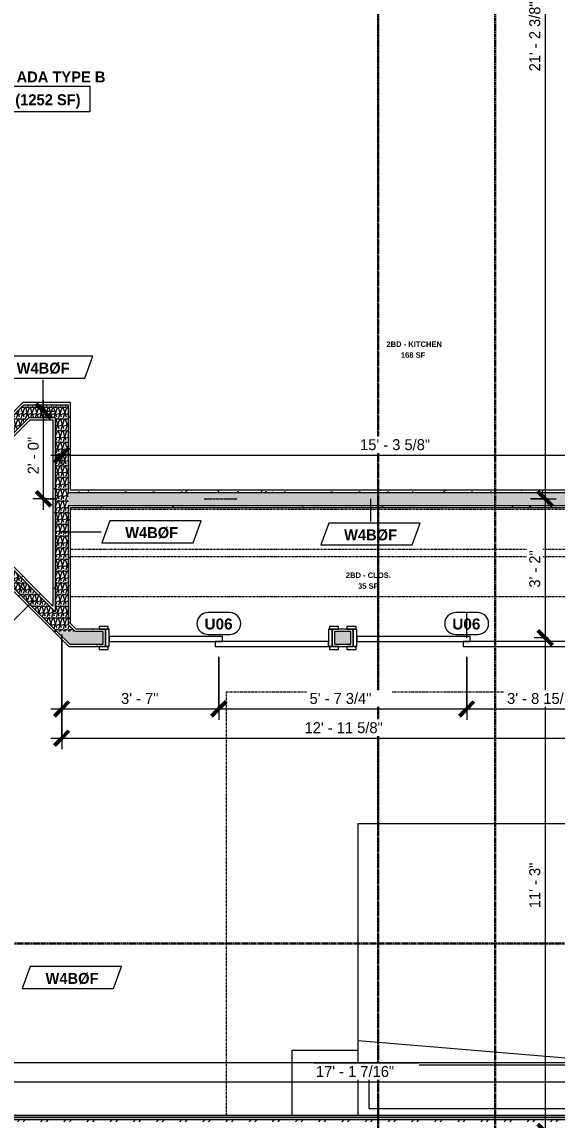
# Model space of a CAD drawing. Header units: inches. Extents: x -4058 to -1781, y 9814 to 12289.
# Drawn here: x -2270.7 to -2124.4, y 10418.9 to 10719.2 of the extents above; entities that cross this region are included whole.
import ezdxf

# ---------------------------------------------------------------- set-up
doc = ezdxf.new("R2010")
doc.units = ezdxf.units.IN
doc.header["$MEASUREMENT"] = 0
for name, pattern in [('Dash', [0.25, 0.125, -0.125]), ('Dash 3_32_', [0.1875, 0.09375, -0.09375]), ('Grid Line 1_2_', [0.875, 0.5, -0.125, 0.125, -0.125]), ('Grid Line 1_2__2_', [0.875, 0.5, -0.125, 0.125, -0.125])]:
    doc.linetypes.add(name, pattern=pattern)
for name, color, linetype, lineweight in [('0-1', 7, 'Continuous', 5), ('A-ANNO-DIMS', 211, 'Continuous', 9), ('A-ANNO-DIMS-32', 211, 'Continuous', 9), ('A-AREA-IDEN', 2, 'Continuous', 9), ('A-DETL-1', 90, 'Dash 3_32_', 9), ('A-DOOR-2', 31, 'Continuous', 9), ('A-DOOR-FRAM', 31, 'Continuous', 9), ('A-DOOR-IDEN', 31, 'Continuous', 9), ('A-WALL-1', 7, 'Continuous', 9), ('A-WALL-2', 113, 'Continuous', 9), ('A-WALL-IDEN', 211, 'Continuous', 9), ('A-WALL-PATT-1', 9, 'Continuous', 9), ('I-FURN', 30, 'Continuous', 9), ('I-FURN-HDLN', 30, 'Dash', 9), ('I-WALL-2', 7, 'Continuous', 9), ('Q-CASE', 31, 'Continuous', 9), ('Q-CASE-HDLN', 31, 'Dash', 9), ('S-GRID-1', 1, 'Grid Line 1_2_', 9), ('S-GRID-2', 1, 'Grid Line 1_2__2_', 30)]:
    doc.layers.add(name, color=color, linetype=linetype, lineweight=lineweight)
doc.styles.add('Arial_B', font='arialbd.ttf', dxfattribs={"height": 3})
doc.styles.add('Century Gothic', font='ufonts.com_century-gothic.ttf', dxfattribs={"height": 3})
doc.styles.add('Century Gothic_B', font='GOTHICB.TTF', dxfattribs={"height": 3})
doc.styles.add('Century Gothic_B_1', font='GOTHICB.TTF', dxfattribs={"height": 1.5})
doc.dimstyles.new('THE_DIMENSION_STRING_2', dxfattribs={"dimscale": 12, "dimtxt": 3.132505, "dimasz": 0.333333, "dimexe": 0.25, "dimexo": 0.166667, "dimgap": 0.041667, "dimtad": 1, "dimdec": 4, "dimrnd": 0.0625, "dimzin": 3, "dimdsep": 46, "dimlunit": 4, "dimtxsty": 'Century Gothic', "dimblk1": 'OBLIQUE', "dimblk2": 'OBLIQUE', "dimsah": 1, "dimcen": 0.09, "dimdle": 0.25, "dimazin": 0, "dimtfac": 1, "dimtdec": 4, "dimtix": 1, "dimtmove": 0, "dimatfit": 3, "dimfxl": 1, "dimtvp": 1, "dimtfill": 1, "dimfrac": 2, "dimtolj": 1, "dimtzin": 0, "dimarcsym": 2})
doc.dimstyles.new('THE_DIMENSION_STRING_4', dxfattribs={"dimscale": 12, "dimtxt": 3.132505, "dimasz": 0.333333, "dimexe": 0.25, "dimexo": 0.166667, "dimgap": 0.041667, "dimtad": 1, "dimdec": 4, "dimrnd": 0.0625, "dimzin": 3, "dimdsep": 46, "dimlunit": 4, "dimtxsty": 'Century Gothic', "dimblk1": 'OBLIQUE', "dimblk2": 'OBLIQUE', "dimsah": 1, "dimcen": 0.09, "dimdle": 0.25, "dimazin": 0, "dimtfac": 1, "dimtdec": 4, "dimtix": 1, "dimtmove": 0, "dimatfit": 3, "dimfxl": 1, "dimtvp": 1, "dimtfill": 1, "dimfrac": 2, "dimtolj": 1, "dimtzin": 0, "dimarcsym": 2})
pattern_1 = [(0, (0, 0), (10.24, 2.56), [0.422, -7.258, 0.422, -7.258, -40.96]), (0, (0, 0), (10.24, 2.56), [-15.36, 0.422, -14.938, 0.422, -7.258, -17.92]), (0, (0, 0), (10.24, 2.56), [-38.4, 0.422, -4.698, 0.422, -12.378]), (120, (3.84, 1.28), (-7.33702503, 7.58810013), [0.422, -7.258, 0.422, -7.258, -40.96]), (120, (3.84, 1.28), (-7.33702503, 7.58810013), [-15.36, 0.422, -14.938, 0.422, -7.258, -17.92]), (120, (3.84, 1.28), (-7.33702503, 7.58810013), [-38.4, 0.422, -4.698, 0.422, -12.378]), (240, (5.12, 6.4), (-2.90297497, -10.14810013), [0.422, -7.258, 0.422, -7.258, -40.96]), (240, (5.12, 6.4), (-2.90297497, -10.14810013), [-15.36, 0.422, -14.938, 0.422, -7.258, -17.92]), (240, (5.12, 6.4), (-2.90297497, -10.14810013), [-38.4, 0.422, -4.698, 0.422, -12.378])]
pattern_2 = [(161.57, (0.16, 0.16), (-1.279773737, -0.000426766), [0, -9.107, 1.011, 0]), (18.43, (-0.16, 0.16), (-1.279773737, 0.000426766), [0, -9.107, 1.011, 0]), (108.43, (0.16, 0.16), (0.639452382, -3.199964008), [3.035, -7.083]), (71.57, (-0.16, 0.16), (0.639452382, 3.199964008), [3.035, -7.083])]

# ---------------------------------------------------------------- blocks, each defined once
blk = doc.blocks.new('CTR - 1st Phase - Shell_rvt-1-UNITS PLANS - 3RD FLOOR')
at = {"layer": 'S-GRID-1'}
for p, q in [((-2173.32, 9836.18), (-2173.32, 12273)), ((-1781.27, 10467.19), (-4041.78, 10467.19))]:
    blk.add_line(p, q, dxfattribs=at)
blk = doc.blocks.new('CTR - 1st Phase - Common Walls_rvt-1-UNITS PLANS - 3RD FLOOR')
at = {"layer": 'A-WALL-PATT-1'}
h = blk.add_hatch(dxfattribs=at)
h.set_pattern_fill('FP_1', color=256, style=0, pattern_type=2)
h.set_pattern_definition(pattern_1)
h.paths.add_polyline_path([(-2076.17, 10419.6), (-2076.17, 10420.23), (-2322.22, 10420.23), (-2322.22, 10420.04), (-2370.22, 10420.04), (-2370.22, 10420.23), (-2437.91, 10420.23), (-2437.28, 10419.6), (-2088.02, 10419.6)], flags=0)
h = blk.add_hatch(dxfattribs=at)
h.set_pattern_fill('FP_63', color=256, style=0, pattern_type=2)
h.set_pattern_definition([(45, (0, 0), (-3.1678384, 3.1678384), []), (45, (0, 4.8), (-3.1678384, 3.1678384), [])])
h.paths.add_polyline_path([(-2076.17, 10418.48), (-2076.17, 10418.98), (-2437.54, 10418.98), (-2437.04, 10418.48), (-2088.02, 10418.48)], flags=0)
h = blk.add_hatch(dxfattribs=at)
h.set_pattern_fill('FP_1', color=256, style=0, pattern_type=2)
h.set_pattern_definition(pattern_1)
h.paths.add_polyline_path([(-2076.17, 10418.98), (-2076.17, 10419.6), (-2437.28, 10419.6), (-2436.66, 10418.98), (-2088.02, 10418.98)], flags=0)
at = {"layer": 'A-WALL-1'}
for p, q in [((-2076.17, 10419.6), (-2437.28, 10419.6)), ((-2076.17, 10418.98), (-2436.66, 10418.98))]:
    blk.add_line(p, q, dxfattribs=at)
at = {"layer": 'I-WALL-2'}
blk.add_line((-2076.17, 10420.23), (-2322.22, 10420.23), dxfattribs=at)
blk = doc.blocks.new('CTR - 1st Phase - Structure_rvt-1-UNITS PLANS - 3RD FLOOR')
at = {"layer": 'S-GRID-2'}
for p, q in [((-2173.32, 9814.03), (-2173.32, 12247.5)), ((-2141.32, 9814.03), (-2141.32, 12247.5)), ((-1781.27, 10467.19), (-4041.78, 10467.19))]:
    blk.add_line(p, q, dxfattribs=at)
blk = doc.blocks.new('SLIDING - FLUSH - SLIDING - FLUSH - 5-0 x 6-8-3934327-UNITS PLANS - 3RD FLOOR')
at = {"layer": 'A-DOOR-2'}
for p, q in [((-30.25, 3), (-32.75, 3)), ((-32.75, 3), (-32.75, 2.25)), ((-32.75, 2.25), (-30.25, 2.25)), ((-30.25, 2.25), (-30.25, 3)), ((1, 2.25), (-30, 2.25)), ((-30, 2.25), (-30, 0.88)), ((-30, 0.88), (1, 0.88)), ((30, 0.88), (-1, 0.88)), ((-1, 0.88), (-1, -0.5)), ((1, 0.88), (1, 2.25)), ((30, -0.5), (30, 0.88)), ((30.25, 3), (30.25, 2.25)), ((32.75, 3), (30.25, 3)), ((30.25, 2.25), (32.75, 2.25)), ((32.75, 2.25), (32.75, 3)), ((-30.25, -2.5), (-32.75, -2.5)), ((-32.75, -2.5), (-32.75, -3.25)), ((-30.25, -3.25), (-30.25, -2.5)), ((-1, -0.5), (30, -0.5)), ((32.75, -2.5), (30.25, -2.5)), ((30.25, -2.5), (30.25, -3.25)), ((32.75, -3.25), (32.75, -2.5)), ((-32.75, -3.25), (-30.25, -3.25)), ((30.25, -3.25), (32.75, -3.25))]:
    blk.add_line(p, q, dxfattribs=at)
at = {"layer": 'A-DOOR-FRAM'}
for p, q in [((-30, 2.25), (-31, 2.25)), ((-31, 2.25), (-31, -2.5)), ((-30, -2.5), (-30, 2.25)), ((31, 2.25), (30, 2.25)), ((30, 2.25), (30, -2.5)), ((31, -2.5), (31, 2.25)), ((-31, -2.5), (-30, -2.5)), ((30, -2.5), (31, -2.5))]:
    blk.add_line(p, q, dxfattribs=at)
blk = doc.blocks.new('Bed-Standard - King 78_ x 80_-V89-UNITS PLANS - 3RD FLOOR')
at = {"layer": 'I-FURN'}
for p, q in [((-28.31, 41.8), (49.69, 41.8)), ((-28.31, -38.03), (-28.31, 41.8)), ((49.69, 41.8), (49.69, -38.03)), ((49.69, -24.2), (-28.31, -17.63)), ((-25.31, -24.2), (46.69, -24.2)), ((-25.31, -36.2), (-25.31, -24.2)), ((46.69, -36.2), (46.69, -24.2)), ((-25.31, -36.2), (46.69, -36.2))]:
    blk.add_line(p, q, dxfattribs=at)
at = {"layer": 'I-FURN-HDLN'}
for p, q in [((-64.31, 77.8), (73.69, 77.8)), ((-64.31, -38.03), (-64.31, 77.8)), ((67.69, 77.8), (67.69, -38.03))]:
    blk.add_line(p, q, dxfattribs=at)
blk = doc.blocks.new('Table-Night Stand - 18_ x 18_ x 24_-V91-UNITS PLANS - 3RD FLOOR')
at = {"layer": 'I-FURN'}
for p, q in [((0.15, 0), (18.15, 0)), ((0.15, -17.83), (0.15, 0))]:
    blk.add_line(p, q, dxfattribs=at)
blk = doc.blocks.new('OD_CW_Closet - OD_CW_Closet-4058409-UNITS PLANS - 3RD FLOOR')
at = {"layer": 'Q-CASE-HDLN'}
for p, q in [((0.74, -24), (0.74, 0)), ((0.74, 0), (149.46, 0)), ((149.46, 0), (149.46, -24)), ((0.74, -11), (149.46, -11)), ((0.74, -13), (149.46, -13)), ((149.46, -24), (0.74, -24))]:
    blk.add_line(p, q, dxfattribs=at)
blk = doc.blocks.new('Wall Tag - Arch Wall-3956453-UNITS PLANS - 3RD FLOOR')
at = {"layer": 'A-WALL-IDEN'}
for p, q in [((-0.3561, 0.0937), (-0.4244, -0.0937)), ((0.4244, 0.0937), (-0.3561, 0.0937)), ((0.3561, -0.0937), (0.4244, 0.0937)), ((-0.4244, -0.0937), (0.3561, -0.0937))]:
    blk.add_line(p, q, dxfattribs=at)
blk = doc.blocks.new('DIMBLOCK285-UNITS PLANS - 3RD FLOOR')
at = {"layer": 'A-ANNO-DIMS-32'}
for p, q in [((-2127.64, 10591.79), (-2127.64, 10550.79)), ((-2126.81, 10588.79), (-2130.64, 10588.79)), ((-2127.64, 10588.79), (-2126.81, 10588.79)), ((-2126.81, 10550.79), (-2130.64, 10550.79)), ((-2127.64, 10550.79), (-2126.81, 10550.79))]:
    blk.add_line(p, q, dxfattribs=at)
at = {"layer": 'A-ANNO-DIMS-32', "lineweight": 50}
for p, q in [((-2127.64, 10588.79), (-2129.64, 10590.79)), ((-2127.64, 10588.79), (-2125.64, 10586.79)), ((-2127.64, 10550.79), (-2129.64, 10552.79)), ((-2127.64, 10550.79), (-2125.64, 10548.79))]:
    blk.add_line(p, q, dxfattribs=at)
at = {"layer": 'A-ANNO-DIMS-32', "color": 0, "insert": (-2131.99, 10564.54), "char_height": 3, "width": 12.5897, "attachment_point": 1, "rotation": 90, "line_spacing_factor": 0.984502, "style": 'Century Gothic', "bg_fill": 3, "box_fill_scale": 1.25, "bg_fill_color": 256, "bg_fill_true_color": 13158600, "bg_fill_transparency": 0}
blk.add_mtext('3\' - 2"', dxfattribs=at)
blk = doc.blocks.new('_Oblique')
at = {"color": 0, "linetype": 'ByBlock', "lineweight": -2}
blk.add_line((-0.5, -0.5), (0.5, 0.5), dxfattribs=at)
blk = doc.blocks.new('DIMBLOCK286-UNITS PLANS - 3RD FLOOR')
at = {"layer": 'A-ANNO-DIMS-32', "lineweight": 50}
for p, q in [((-2127.64, 10550.79), (-2129.64, 10552.79)), ((-2127.64, 10550.79), (-2125.64, 10548.79)), ((-2127.64, 10415.79), (-2129.64, 10417.79)), ((-2127.64, 10415.79), (-2125.64, 10413.79))]:
    blk.add_line(p, q, dxfattribs=at)
at = {"layer": 'A-ANNO-DIMS-32'}
for p, q in [((-2126.81, 10550.79), (-2130.64, 10550.79)), ((-2127.64, 10550.79), (-2127.64, 10412.79)), ((-2127.64, 10550.79), (-2126.81, 10550.79)), ((-2126.81, 10415.79), (-2130.64, 10415.79)), ((-2127.64, 10415.79), (-2126.81, 10415.79))]:
    blk.add_line(p, q, dxfattribs=at)
at = {"layer": 'A-ANNO-DIMS-32', "color": 0, "insert": (-2131.99, 10476.88), "char_height": 3, "width": 15.394, "attachment_point": 1, "rotation": 90, "line_spacing_factor": 0.984502, "style": 'Century Gothic', "bg_fill": 3, "box_fill_scale": 1.25, "bg_fill_color": 256, "bg_fill_true_color": 13158600, "bg_fill_transparency": 0}
blk.add_mtext('11\' - 3"', dxfattribs=at)
blk = doc.blocks.new('DIMBLOCK894-UNITS PLANS - 3RD FLOOR')
at = {"layer": 'A-ANNO-DIMS-32'}
for p, q in [((-2264.75, 10585.79), (-2264.75, 10615.79)), ((-2265.58, 10612.79), (-2261.75, 10612.79)), ((-2264.75, 10612.79), (-2265.58, 10612.79)), ((-2261.82, 10588.79), (-2267.75, 10588.79)), ((-2264.75, 10588.79), (-2261.82, 10588.79))]:
    blk.add_line(p, q, dxfattribs=at)
at = {"layer": 'A-ANNO-DIMS-32', "lineweight": 50}
for p, q in [((-2264.75, 10612.79), (-2266.75, 10614.79)), ((-2264.75, 10612.79), (-2262.75, 10610.79)), ((-2264.75, 10588.79), (-2266.75, 10590.79)), ((-2264.75, 10588.79), (-2262.75, 10586.79))]:
    blk.add_line(p, q, dxfattribs=at)
at = {"layer": 'A-ANNO-DIMS-32', "color": 0, "insert": (-2269.1, 10595.54), "char_height": 3, "width": 12.5897, "attachment_point": 1, "rotation": 90, "line_spacing_factor": 0.984502, "style": 'Century Gothic', "bg_fill": 3, "box_fill_scale": 1.25, "bg_fill_color": 256, "bg_fill_true_color": 13158600, "bg_fill_transparency": 0}
blk.add_mtext('2\' - 0"', dxfattribs=at)
blk = doc.blocks.new('DIMBLOCK903-UNITS PLANS - 3RD FLOOR')
at = {"layer": 'A-ANNO-DIMS-32', "lineweight": 50}
for p, q in [((-2127.64, 10843.14), (-2129.64, 10845.14)), ((-2127.64, 10843.14), (-2125.64, 10841.14)), ((-2127.64, 10588.79), (-2129.64, 10590.79)), ((-2127.64, 10588.79), (-2125.64, 10586.79))]:
    blk.add_line(p, q, dxfattribs=at)
at = {"layer": 'A-ANNO-DIMS-32'}
for p, q in [((-2127.64, 10846.14), (-2127.64, 10585.79)), ((-2211.45, 10843.14), (-2124.64, 10843.14)), ((-2127.64, 10843.14), (-2211.45, 10843.14)), ((-2131.63, 10588.79), (-2124.64, 10588.79)), ((-2127.64, 10588.79), (-2131.63, 10588.79))]:
    blk.add_line(p, q, dxfattribs=at)
at = {"layer": 'A-ANNO-DIMS-32', "color": 0, "insert": (-2131.99, 10705.72), "char_height": 3, "width": 24.5827, "attachment_point": 1, "rotation": 90, "line_spacing_factor": 0.984502, "style": 'Century Gothic', "bg_fill": 3, "box_fill_scale": 1.25, "bg_fill_color": 256, "bg_fill_true_color": 13158600, "bg_fill_transparency": 0}
blk.add_mtext('21\' - 2 3/8"', dxfattribs=at)
blk = doc.blocks.new('DIMBLOCK906-UNITS PLANS - 3RD FLOOR')
at = {"layer": 'A-ANNO-DIMS-32'}
for p, q in [((-2076.17, 10600.79), (-2076.17, 10603.8)), ((-2262.82, 10600.8), (-2073.17, 10600.8)), ((-2259.82, 10601.63), (-2259.82, 10597.8)), ((-2259.82, 10600.8), (-2259.82, 10601.63)), ((-2076.17, 10600.8), (-2076.17, 10600.79))]:
    blk.add_line(p, q, dxfattribs=at)
at = {"layer": 'A-ANNO-DIMS-32', "lineweight": 50}
for p, q in [((-2259.82, 10600.8), (-2261.82, 10598.8)), ((-2259.82, 10600.8), (-2257.82, 10602.8)), ((-2076.17, 10600.8), (-2078.17, 10598.8)), ((-2076.17, 10600.8), (-2074.17, 10602.8))]:
    blk.add_line(p, q, dxfattribs=at)
at = {"layer": 'A-ANNO-DIMS-32', "color": 0, "insert": (-2178.24, 10605.14), "char_height": 3, "width": 24.5827, "attachment_point": 1, "line_spacing_factor": 0.984502, "style": 'Century Gothic', "bg_fill": 3, "box_fill_scale": 1.25, "bg_fill_color": 256, "bg_fill_true_color": 13158600, "bg_fill_transparency": 0}
blk.add_mtext('15\' - 3 5/8"', dxfattribs=at)
blk = doc.blocks.new('DIMBLOCK910-UNITS PLANS - 3RD FLOOR')
at = {"layer": 'A-ANNO-DIMS-32'}
for p, q in [((-2076.17, 10432.24), (-2076.17, 10426.39)), ((-2076.17, 10429.39), (-2076.17, 10432.24)), ((-2284.6, 10429.39), (-2073.17, 10429.39)), ((-2281.6, 10430.61), (-2281.6, 10426.39)), ((-2281.6, 10429.39), (-2281.6, 10430.61))]:
    blk.add_line(p, q, dxfattribs=at)
at = {"layer": 'A-ANNO-DIMS-32', "lineweight": 50}
for p, q in [((-2281.6, 10429.39), (-2283.6, 10427.39)), ((-2281.6, 10429.39), (-2279.6, 10431.39)), ((-2076.17, 10429.39), (-2078.17, 10427.39)), ((-2076.17, 10429.39), (-2074.17, 10431.39))]:
    blk.add_line(p, q, dxfattribs=at)
at = {"layer": 'A-ANNO-DIMS-32', "color": 0, "insert": (-2190.3, 10433.73), "char_height": 3, "width": 27.387, "attachment_point": 1, "line_spacing_factor": 0.984502, "style": 'Century Gothic', "bg_fill": 3, "box_fill_scale": 1.25, "bg_fill_color": 256, "bg_fill_true_color": 13158600, "bg_fill_transparency": 0}
blk.add_mtext('17\' - 1 7/16"', dxfattribs=at)
blk = doc.blocks.new('DIMBLOCK914-UNITS PLANS - 3RD FLOOR')
at = {"layer": 'A-ANNO-DIMS-32'}
for p, q in [((-2259.82, 10551.74), (-2259.82, 10528.4)), ((-2259.82, 10531.4), (-2259.82, 10551.74)), ((-2216.85, 10545.66), (-2216.85, 10528.4)), ((-2216.85, 10531.4), (-2216.85, 10545.66)), ((-2262.82, 10531.4), (-2216.85, 10531.4))]:
    blk.add_line(p, q, dxfattribs=at)
at = {"layer": 'A-ANNO-DIMS-32', "lineweight": 50}
for p, q in [((-2259.82, 10531.4), (-2261.82, 10529.4)), ((-2259.82, 10531.4), (-2257.82, 10533.4)), ((-2216.85, 10531.4), (-2218.85, 10529.4)), ((-2216.85, 10531.4), (-2214.85, 10533.4))]:
    blk.add_line(p, q, dxfattribs=at)
at = {"layer": 'A-ANNO-DIMS-32', "color": 0, "insert": (-2243.58, 10535.74), "char_height": 3, "width": 12.5897, "attachment_point": 1, "line_spacing_factor": 0.984502, "style": 'Century Gothic', "bg_fill": 3, "box_fill_scale": 1.25, "bg_fill_color": 256, "bg_fill_true_color": 13158600, "bg_fill_transparency": 0}
blk.add_mtext('3\' - 7"', dxfattribs=at)
blk = doc.blocks.new('DIMBLOCK915-UNITS PLANS - 3RD FLOOR')
at = {"layer": 'A-ANNO-DIMS-32'}
for p, q in [((-2216.85, 10545.66), (-2216.85, 10528.4)), ((-2216.85, 10531.4), (-2216.85, 10545.66)), ((-2149.1, 10545.66), (-2149.1, 10528.4)), ((-2149.1, 10531.4), (-2149.1, 10545.66)), ((-2216.85, 10531.4), (-2149.1, 10531.4))]:
    blk.add_line(p, q, dxfattribs=at)
at = {"layer": 'A-ANNO-DIMS-32', "lineweight": 50}
for p, q in [((-2216.85, 10531.4), (-2218.85, 10529.4)), ((-2216.85, 10531.4), (-2214.85, 10533.4)), ((-2149.1, 10531.4), (-2151.1, 10529.4)), ((-2149.1, 10531.4), (-2147.1, 10533.4))]:
    blk.add_line(p, q, dxfattribs=at)
at = {"layer": 'A-ANNO-DIMS-32', "color": 0, "insert": (-2192.05, 10535.74), "char_height": 3, "width": 21.7784, "attachment_point": 1, "line_spacing_factor": 0.984502, "style": 'Century Gothic', "bg_fill": 3, "box_fill_scale": 1.25, "bg_fill_color": 256, "bg_fill_true_color": 13158600, "bg_fill_transparency": 0}
blk.add_mtext('5\' - 7 3/4"', dxfattribs=at)
blk = doc.blocks.new('DIMBLOCK916-UNITS PLANS - 3RD FLOOR')
at = {"layer": 'A-ANNO-DIMS-32'}
for p, q in [((-2104.17, 10548.79), (-2104.17, 10528.4)), ((-2104.17, 10531.4), (-2104.17, 10548.79)), ((-2149.1, 10545.66), (-2149.1, 10528.4)), ((-2149.1, 10531.4), (-2149.1, 10545.66)), ((-2149.1, 10531.4), (-2101.17, 10531.4))]:
    blk.add_line(p, q, dxfattribs=at)
at = {"layer": 'A-ANNO-DIMS-32', "lineweight": 50}
for p, q in [((-2149.1, 10531.4), (-2151.1, 10529.4)), ((-2149.1, 10531.4), (-2147.1, 10533.4)), ((-2104.17, 10531.4), (-2106.17, 10529.4)), ((-2104.17, 10531.4), (-2102.17, 10533.4))]:
    blk.add_line(p, q, dxfattribs=at)
at = {"layer": 'A-ANNO-DIMS-32', "color": 0, "insert": (-2138.05, 10535.74), "char_height": 3, "width": 27.387, "attachment_point": 1, "line_spacing_factor": 0.984502, "style": 'Century Gothic', "bg_fill": 3, "box_fill_scale": 1.25, "bg_fill_color": 256, "bg_fill_true_color": 13158600, "bg_fill_transparency": 0}
blk.add_mtext('3\' - 8 15/16"', dxfattribs=at)
blk = doc.blocks.new('DIMBLOCK917-UNITS PLANS - 3RD FLOOR')
at = {"layer": 'A-ANNO-DIMS-32'}
for p, q in [((-2259.82, 10551.74), (-2259.82, 10520.4)), ((-2259.82, 10523.4), (-2259.82, 10551.74)), ((-2104.17, 10548.79), (-2104.17, 10520.4)), ((-2104.17, 10523.4), (-2104.17, 10548.79)), ((-2262.82, 10523.4), (-2104.17, 10523.4))]:
    blk.add_line(p, q, dxfattribs=at)
at = {"layer": 'A-ANNO-DIMS-32', "lineweight": 50}
for p, q in [((-2259.82, 10523.4), (-2257.82, 10525.4)), ((-2104.17, 10523.4), (-2102.17, 10525.4)), ((-2259.82, 10523.4), (-2261.82, 10521.4)), ((-2104.17, 10523.4), (-2106.17, 10521.4))]:
    blk.add_line(p, q, dxfattribs=at)
at = {"layer": 'A-ANNO-DIMS-32', "color": 0, "insert": (-2193.41, 10527.74), "char_height": 3, "width": 27.387, "attachment_point": 1, "line_spacing_factor": 0.984502, "style": 'Century Gothic', "bg_fill": 3, "box_fill_scale": 1.25, "bg_fill_color": 256, "bg_fill_true_color": 13158600, "bg_fill_transparency": 0}
blk.add_mtext('12\' - 11 5/8"', dxfattribs=at)
blk = doc.blocks.new('DIMBLOCK930-UNITS PLANS - 3RD FLOOR')
at = {"layer": 'A-ANNO-DIMS-32'}
for p, q in [((-2259.82, 10551.74), (-2259.82, 10520.4)), ((-2259.82, 10523.4), (-2259.82, 10551.74)), ((-2104.17, 10548.79), (-2104.17, 10520.4)), ((-2104.17, 10523.4), (-2104.17, 10548.79)), ((-2262.82, 10523.4), (-2104.17, 10523.4))]:
    blk.add_line(p, q, dxfattribs=at)
at = {"layer": 'A-ANNO-DIMS-32', "lineweight": 50}
for p, q in [((-2259.82, 10523.4), (-2257.82, 10525.4)), ((-2104.17, 10523.4), (-2102.17, 10525.4)), ((-2259.82, 10523.4), (-2261.82, 10521.4)), ((-2104.17, 10523.4), (-2106.17, 10521.4))]:
    blk.add_line(p, q, dxfattribs=at)
at = {"layer": 'A-ANNO-DIMS-32', "color": 0, "insert": (-2193.41, 10527.74), "char_height": 3, "width": 27.387, "attachment_point": 1, "line_spacing_factor": 0.984502, "style": 'Century Gothic', "bg_fill": 3, "box_fill_scale": 1.25, "bg_fill_color": 256, "bg_fill_true_color": 13158600, "bg_fill_transparency": 0}
blk.add_mtext('12\' - 11 5/8"', dxfattribs=at)
blk = doc.blocks.new('Door Tag - Type Mark-2601225-UNITS PLANS - 3RD FLOOR')
at = {"layer": 'A-DOOR-IDEN'}
for p, q in [((0.09375, 0.09375), (-0.09375, 0.09375)), ((-0.09375, -0.09375), (0.09375, -0.09375))]:
    blk.add_line(p, q, dxfattribs=at)
for centre, start, end in [((-0.09375, 0), 90, 270), ((0.09375, 0), 270, 90)]:
    blk.add_arc(centre, 0.09375, start, end, dxfattribs=at)
blk = doc.blocks.new('DIMBLOCK1056-UNITS PLANS - 3RD FLOOR')
at = {"layer": 'A-ANNO-DIMS-32'}
for p, q in [((-2510.94, 10452.54), (-2510.94, 10431.66)), ((-2510.94, 10434.66), (-2510.94, 10452.54)), ((-2076.17, 10435.49), (-2076.17, 10431.66)), ((-2076.17, 10434.66), (-2076.17, 10435.49)), ((-2510.94, 10434.66), (-2076.17, 10434.66))]:
    blk.add_line(p, q, dxfattribs=at)
at = {"layer": 'A-ANNO-DIMS-32', "lineweight": 50}
for p, q in [((-2510.94, 10434.66), (-2508.94, 10436.66)), ((-2076.17, 10434.66), (-2074.17, 10436.66)), ((-2510.94, 10434.66), (-2512.94, 10432.66)), ((-2076.17, 10434.66), (-2078.17, 10432.66))]:
    blk.add_line(p, q, dxfattribs=at)
at = {"layer": 'A-ANNO-DIMS-32', "color": 0, "insert": (-2303.8, 10439), "char_height": 3, "width": 24.5827, "attachment_point": 1, "line_spacing_factor": 0.984502, "style": 'Century Gothic', "bg_fill": 3, "box_fill_scale": 1.25, "bg_fill_color": 256, "bg_fill_true_color": 13158600, "bg_fill_transparency": 0}
blk.add_mtext('36\' - 2 3/4"', dxfattribs=at)

msp = doc.modelspace()

# ---------------------------------------------------------------- hatches: boundary and pattern name
at = {"layer": 'A-WALL-PATT-1'}
h = msp.add_hatch(dxfattribs=at)
h.set_pattern_fill('FP_1', color=256, style=0, pattern_type=2)
h.set_pattern_definition(pattern_1)
h.paths.add_polyline_path([(-2296.64129, 10588.08031), (-2269.5572, 10615.1644), (-2270.44108, 10615.1644), (-2297.08323, 10588.52225)], flags=0)
h = msp.add_hatch(dxfattribs=at)
h.set_pattern_fill('FP_1', color=256, style=0, pattern_type=2)
h.set_pattern_definition(pattern_1)
h.paths.add_polyline_path([(-2270.1822, 10614.5394), (-2257.44874, 10614.5394), (-2257.44874, 10615.1644), (-2269.5572, 10615.1644)], flags=0)
h = msp.add_hatch(dxfattribs=at)
h.set_pattern_fill('FP_5', color=256, style=0, pattern_type=2)
h.set_pattern_definition(pattern_2)
h.paths.add_polyline_path([(-2291.69154, 10588.08031), (-2265.23245, 10614.5394), (-2270.1822, 10614.5394), (-2294.16642, 10590.55518), (-2293.89754, 10590.28631)], flags=0)
h = msp.add_hatch(dxfattribs=at)
h.set_pattern_fill('FP_5', color=256, style=0, pattern_type=2)
h.set_pattern_definition(pattern_2)
h.paths.add_polyline_path([(-2268.73245, 10611.0394), (-2258.07374, 10611.0394), (-2258.07374, 10614.5394), (-2265.23245, 10614.5394)], flags=0)
h = msp.add_hatch(dxfattribs=at)
h.set_pattern_fill('FP_1', color=256, style=0, pattern_type=2)
h.set_pattern_definition(pattern_1)
h.paths.add_polyline_path([(-2257.44874, 10554.72139), (-2257.44874, 10587.0394), (-2258.07374, 10587.0394), (-2258.07374, 10555.34639)], flags=0)
h.paths.add_polyline_path([(-2258.07374, 10590.5394), (-2257.44874, 10590.5394), (-2257.44874, 10614.5394), (-2258.07374, 10614.5394), (-2258.07374, 10594.5353)], flags=0)
h = msp.add_hatch(dxfattribs=at)
h.set_pattern_fill('FP_1', color=256, style=0, pattern_type=2)
h.set_pattern_definition(pattern_1)
h.paths.add_polyline_path([(-2290.80766, 10588.08031), (-2267.84857, 10611.0394), (-2268.73245, 10611.0394), (-2291.2496, 10588.52225)], flags=0)
h = msp.add_hatch(dxfattribs=at)
h.set_pattern_fill('FP_1', color=256, style=0, pattern_type=2)
h.set_pattern_definition(pattern_1)
h.paths.add_polyline_path([(-2268.47357, 10610.4144), (-2261.57374, 10610.4144), (-2261.57374, 10611.0394), (-2267.84857, 10611.0394)], flags=0)
h = msp.add_hatch(dxfattribs=at)
h.set_pattern_fill('FP_1', color=256, style=0, pattern_type=2)
h.set_pattern_definition(pattern_1)
h.paths.add_polyline_path([(-2261.57374, 10558.84639), (-2261.57374, 10610.4144), (-2262.19874, 10610.4144), (-2262.19874, 10559.47139)], flags=0)
h = msp.add_hatch(dxfattribs=at)
h.set_pattern_fill('FP_5', color=256, style=0, pattern_type=2)
h.set_pattern_definition(pattern_2)
h.paths.add_polyline_path([(-2261.57374, 10552.5394), (-2258.07374, 10552.5394), (-2258.07374, 10611.0394), (-2261.57374, 10611.0394), (-2261.57374, 10553.01276)], flags=0)
h = msp.add_hatch(dxfattribs=at)
h.set_pattern_fill('FP_1', color=256, style=0, pattern_type=2)
h.set_pattern_definition(pattern_1)
h.paths.add_polyline_path([(-2257.44874, 10590.5394), (-2076.17374, 10590.5394), (-2076.17374, 10591.1644), (-2257.44874, 10591.1644)], flags=0)
h = msp.add_hatch(dxfattribs=at)
h.set_pattern_fill('FP_1', color=256, style=0, pattern_type=2)
h.set_pattern_definition(pattern_1)
h.paths.add_polyline_path([(-2258.48426, 10549.0394), (-2257.60038, 10549.0394), (-2261.10038, 10552.5394), (-2261.57374, 10552.5394), (-2261.57374, 10553.01276), (-2294.16642, 10585.60543), (-2294.60836, 10585.16349), (-2259.58472, 10550.13986)], flags=0)
h.paths.add_polyline_path([(-2297.08323, 10587.63837), (-2296.64129, 10588.08031), (-2297.08323, 10588.52225), (-2297.52517, 10588.08031)], flags=0)
h = msp.add_hatch(dxfattribs=at)
h.set_pattern_fill('FP_5', color=256, style=0, pattern_type=2)
h.set_pattern_definition(pattern_2)
h.paths.add_polyline_path([(-2258.07374, 10552.5394), (-2256.15063, 10552.5394), (-2258.07374, 10554.4625)], flags=0)
h.paths.add_polyline_path([(-2261.57374, 10553.01276), (-2261.57374, 10557.9625), (-2294.16642, 10590.55518), (-2296.64129, 10588.08031), (-2261.72538, 10553.1644)], flags=0)
h = msp.add_hatch(dxfattribs=at)
h.set_pattern_fill('FP_1', color=256, style=0, pattern_type=2)
h.set_pattern_definition(pattern_1)
h.paths.add_polyline_path([(-2256.77563, 10553.1644), (-2255.89175, 10553.1644), (-2258.07374, 10555.34639), (-2258.07374, 10554.4625)], flags=0)
h.paths.add_polyline_path([(-2261.57374, 10557.9625), (-2261.57374, 10558.84639), (-2291.2496, 10588.52225), (-2291.69154, 10588.08031), (-2267.30786, 10563.69662)], flags=0)
h = msp.add_hatch(dxfattribs=at)
h.set_pattern_fill('FP_5', color=256, style=0, pattern_type=2)
h.set_pattern_definition(pattern_2)
h.paths.add_polyline_path([(-2258.07374, 10587.0394), (-2076.17374, 10587.0394), (-2076.17374, 10590.5394), (-2258.07374, 10590.5394)], flags=0)
h = msp.add_hatch(dxfattribs=at)
h.set_pattern_fill('FP_1', color=256, style=0, pattern_type=2)
h.set_pattern_definition(pattern_1)
h.paths.add_polyline_path([(-2257.44874, 10586.4144), (-2105.92374, 10586.4144), (-2105.92374, 10587.0394), (-2257.44874, 10587.0394)], flags=0)
h.paths.add_polyline_path([(-2102.42374, 10586.4144), (-2076.17374, 10586.4144), (-2076.17374, 10587.0394), (-2102.42374, 10587.0394)], flags=0)
h = msp.add_hatch(dxfattribs=at)
h.set_pattern_fill('FP_5', color=256, style=0, pattern_type=2)
h.set_pattern_definition(pattern_2)
h.paths.add_polyline_path([(-2257.60038, 10549.0394), (-2248.47374, 10549.0394), (-2248.47374, 10552.5394), (-2261.10038, 10552.5394), (-2259.58472, 10551.02374)], flags=0)
h.paths.add_polyline_path([(-2185.22374, 10549.0394), (-2180.72374, 10549.0394), (-2180.72374, 10552.5394), (-2185.22374, 10552.5394), (-2185.22374, 10550.7894)], flags=0)
h.paths.add_polyline_path([(-2117.47374, 10549.0394), (-2076.17374, 10549.0394), (-2076.17374, 10552.5394), (-2117.47374, 10552.5394), (-2117.47374, 10550.7894)], flags=0)
h = msp.add_hatch(dxfattribs=at)
h.set_pattern_fill('FP_1', color=256, style=0, pattern_type=2)
h.set_pattern_definition(pattern_1)
h.paths.add_polyline_path([(-2248.47374, 10550.7894), (-2247.84874, 10550.7894), (-2247.84874, 10553.1644), (-2256.77563, 10553.1644), (-2256.15063, 10552.5394), (-2248.47374, 10552.5394)], flags=0)
h.paths.add_polyline_path([(-2185.84874, 10550.7894), (-2185.22374, 10550.7894), (-2185.22374, 10552.5394), (-2180.72374, 10552.5394), (-2180.72374, 10550.7894), (-2180.09874, 10550.7894), (-2180.09874, 10553.1644), (-2185.84874, 10553.1644)], flags=0)
h.paths.add_polyline_path([(-2118.09874, 10550.7894), (-2117.47374, 10550.7894), (-2117.47374, 10552.5394), (-2105.92374, 10552.5394), (-2105.92374, 10553.1644), (-2118.09874, 10553.1644)], flags=0)
h.paths.add_polyline_path([(-2102.42374, 10552.5394), (-2076.17374, 10552.5394), (-2076.17374, 10553.1644), (-2102.42374, 10553.1644)], flags=0)
h = msp.add_hatch(dxfattribs=at)
h.set_pattern_fill('FP_1', color=256, style=0, pattern_type=2)
h.set_pattern_definition(pattern_1)
h.paths.add_polyline_path([(-2257.85926, 10548.4144), (-2247.84874, 10548.4144), (-2247.84874, 10550.7894), (-2248.47374, 10550.7894), (-2248.47374, 10549.0394), (-2258.48426, 10549.0394)], flags=0)
h.paths.add_polyline_path([(-2185.84874, 10548.4144), (-2180.09874, 10548.4144), (-2180.09874, 10550.7894), (-2180.72374, 10550.7894), (-2180.72374, 10549.0394), (-2185.22374, 10549.0394), (-2185.22374, 10550.7894), (-2185.84874, 10550.7894)], flags=0)
h.paths.add_polyline_path([(-2118.09874, 10548.4144), (-2076.17374, 10548.4144), (-2076.17374, 10549.0394), (-2117.47374, 10549.0394), (-2117.47374, 10550.7894), (-2118.09874, 10550.7894)], flags=0)

# ---------------------------------------------------------------- linework, layer by layer
at = {"layer": 'A-AREA-IDEN', "flags": 128}
msp.add_lwpolyline([(-2283.75176, 10701.63178), (-2252.08247, 10701.63178), (-2252.08247, 10694.6302), (-2283.75176, 10694.6302)], close=True, dxfattribs=at)
at = {"layer": 'A-DETL-1'}
for p, q in [((-2220.82374, 10588.7894), (-2211.82374, 10588.7894)), ((-2269.58287, 10563.49676), (-2290.98159, 10584.89548))]:
    msp.add_line(p, q, dxfattribs=at)
at = {"layer": 'A-WALL-2'}
for p, q in [((-2270.44108, 10615.1644), (-2297.52517, 10588.08031)), ((-2257.44874, 10615.1644), (-2270.44108, 10615.1644)), ((-2257.44874, 10591.1644), (-2257.44874, 10615.1644)), ((-2296.64129, 10588.08031), (-2270.1822, 10614.5394)), ((-2270.1822, 10614.5394), (-2258.07374, 10614.5394)), ((-2258.07374, 10614.5394), (-2258.07374, 10590.5394)), ((-2291.69154, 10588.08031), (-2268.73245, 10611.0394)), ((-2290.80766, 10588.08031), (-2268.47357, 10610.4144)), ((-2268.73245, 10611.0394), (-2261.57374, 10611.0394)), ((-2268.47357, 10610.4144), (-2262.19874, 10610.4144)), ((-2262.19874, 10610.4144), (-2262.19874, 10559.47139)), ((-2261.57374, 10611.0394), (-2261.57374, 10557.9625)), ((-2076.17374, 10591.1644), (-2257.44874, 10591.1644)), ((-2258.07374, 10590.5394), (-2076.17374, 10590.5394)), ((-2294.16642, 10585.60543), (-2261.57374, 10553.01276)), ((-2291.69154, 10588.08031), (-2261.57374, 10557.9625)), ((-2262.19874, 10559.47139), (-2290.80766, 10588.08031)), ((-2258.07374, 10587.0394), (-2105.92374, 10587.0394)), ((-2258.07374, 10587.0394), (-2258.07374, 10554.4625)), ((-2257.44874, 10586.4144), (-2106.54874, 10586.4144)), ((-2257.44874, 10554.72139), (-2257.44874, 10586.4144)), ((-2294.16642, 10584.72155), (-2257.85926, 10548.4144)), ((-2261.57374, 10552.5394), (-2261.57374, 10553.01276)), ((-2261.10038, 10552.5394), (-2261.57374, 10552.5394)), ((-2257.60038, 10549.0394), (-2261.10038, 10552.5394)), ((-2258.07374, 10554.4625), (-2256.15063, 10552.5394)), ((-2255.89175, 10553.1644), (-2257.44874, 10554.72139)), ((-2248.47374, 10552.5394), (-2256.15063, 10552.5394)), ((-2247.84874, 10553.1644), (-2255.89175, 10553.1644)), ((-2248.47374, 10549.0394), (-2248.47374, 10552.5394)), ((-2247.84874, 10548.4144), (-2247.84874, 10553.1644)), ((-2180.09874, 10553.1644), (-2185.84874, 10553.1644)), ((-2185.84874, 10553.1644), (-2185.84874, 10548.4144)), ((-2185.22374, 10552.5394), (-2185.22374, 10549.0394)), ((-2180.72374, 10552.5394), (-2185.22374, 10552.5394)), ((-2180.72374, 10549.0394), (-2180.72374, 10552.5394)), ((-2180.09874, 10548.4144), (-2180.09874, 10553.1644)), ((-2257.85926, 10548.4144), (-2247.84874, 10548.4144)), ((-2257.60038, 10549.0394), (-2248.47374, 10549.0394)), ((-2185.84874, 10548.4144), (-2180.09874, 10548.4144)), ((-2185.22374, 10549.0394), (-2180.72374, 10549.0394))]:
    msp.add_line(p, q, dxfattribs=at)
at = {"layer": 'A-WALL-IDEN'}
for p, q in [((-2264.92329, 10612.7894), (-2264.92329, 10621.41177)), ((-2175.39907, 10588.7894), (-2175.39907, 10582.63407)), ((-2259.82374, 10579.83074), (-2248.98058, 10579.83074)), ((-2267.31694, 10561.23083), (-2277.82814, 10550.71963))]:
    msp.add_line(p, q, dxfattribs=at)

# ---------------------------------------------------------------- block references
at = {"layer": '0-1'}
for name in ['CTR - 1st Phase - Shell_rvt-1-UNITS PLANS - 3RD FLOOR', 'CTR - 1st Phase - Structure_rvt-1-UNITS PLANS - 3RD FLOOR', 'CTR - 1st Phase - Common Walls_rvt-1-UNITS PLANS - 3RD FLOOR']:
    msp.add_blockref(name, (0, 0), dxfattribs=at)
at = {"layer": 'A-DOOR-2', "rotation": 180}
for p in [(-2216.84874, 10550.6644), (-2149.09874, 10550.6644)]:
    msp.add_blockref('SLIDING - FLUSH - SLIDING - FLUSH - 5-0 x 6-8-3934327-UNITS PLANS - 3RD FLOOR', p, dxfattribs=at)
at = {"layer": 'A-WALL-IDEN', "xscale": 31.99999999999999, "yscale": 31.99999999999999, "zscale": 31.99999999999999}
for p in [(-2264.92329, 10624.82979), (-2235.24888, 10579.83074), (-2175.39907, 10579.21605), (-2257.02083, 10457.9396)]:
    msp.add_blockref('Wall Tag - Arch Wall-3956453-UNITS PLANS - 3RD FLOOR', p, dxfattribs=at)
at = {"layer": 'I-FURN'}
for name, p in [('Bed-Standard - King 78_ x 80_-V89-UNITS PLANS - 3RD FLOOR', (-2150.48726, 10458.25924)), ('Table-Night Stand - 18_ x 18_ x 24_-V91-UNITS PLANS - 3RD FLOOR', (-2196.94573, 10438.05433))]:
    msp.add_blockref(name, p, dxfattribs=at)
at = {"layer": 'Q-CASE', "rotation": 180}
msp.add_blockref('OD_CW_Closet - OD_CW_Closet-4058409-UNITS PLANS - 3RD FLOOR', (-2107.98603, 10562.00491), dxfattribs=at)

# ---------------------------------------------------------------- texts
at = {"layer": 'A-AREA-IDEN', "attachment_point": 1}
for s, insert, char_height, width, style in [('2BD A - ADA TYPE B', (-2287.75334, 10705.70305), 3, 47.975, 'Century Gothic_B'), ('322 - (1252 SF)', (-2282.75176, 10699.46511), 3, 35.855, 'Century Gothic_B'), ('2BD - CLOS.', (-2182.12929, 10568.68062), 1.5, 13.837, 'Century Gothic_B_1'), ('35 SF', (-2178.79701, 10565.71892), 1.5, 5.757, 'Century Gothic_B_1')]:
    msp.add_mtext(s, dxfattribs=dict(at, insert=insert, char_height=char_height, width=width, style=style))
at = {"layer": 'A-WALL-IDEN', "char_height": 3, "width": 17.372, "attachment_point": 1, "style": 'Century Gothic_B'}
for insert in [(-2272.13921, 10626.07732), (-2242.4648, 10581.07827), (-2182.61499, 10580.46359), (-2264.23675, 10459.18714)]:
    msp.add_mtext('W4BØF', dxfattribs=dict(at, insert=insert))

# ---------------------------------------------------------------- next in the draw order: dimensions: what is measured, and where the dimension line sits
at = {"layer": 'A-ANNO-DIMS'}
for base, p1, p2, dimstyle, override, picture, middle in [((-2264.75159, 10612.7894), (-2259.82374, 10588.7894), (-2267.58001, 10612.7894), 'THE_DIMENSION_STRING_4', {"dimpost": '<>', "dimfxl": 25.22221}, 'DIMBLOCK894-UNITS PLANS - 3RD FLOOR', (-2266.82705, 10600.7894)), ((-2127.64083, 10550.7894), (-2124.8124, 10588.7894), (-2124.8124, 10550.7894), 'THE_DIMENSION_STRING_2', {"dimpost": '<>', "dimfxl": 38}, 'DIMBLOCK285-UNITS PLANS - 3RD FLOOR', (-2129.71629, 10569.7894))]:
    dim = msp.add_linear_dim(base=base, p1=p1, p2=p2, angle=90, dimstyle=dimstyle, override=override, dxfattribs=at)
    dim.commit()
    dim.dimension.update_dxf_attribs({"geometry": picture, "text_midpoint": middle})
dim = msp.add_linear_dim(base=(-2216.84874, 10531.39843), p1=(-2259.82374, 10553.73763), p2=(-2216.84874, 10547.6644), dimstyle='THE_DIMENSION_STRING_4', override={"dimpost": '<>', "dimfxl": 43.402014}, dxfattribs=at)
dim.commit()
dim.dimension.update_dxf_attribs({"geometry": 'DIMBLOCK914-UNITS PLANS - 3RD FLOOR', "text_midpoint": (-2238.33624, 10533.47389)})

# ---------------------------------------------------------------- next in the draw order: dimensions: what is measured, and where the dimension line sits
for base, p1, p2, dimstyle, override, picture, middle in [((-2127.64083, 10588.7894), (-2213.44874, 10843.1394), (-2133.62825, 10588.7894), 'THE_DIMENSION_STRING_4', {"dimpost": '<>', "dimfxl": 266.580631}, 'DIMBLOCK903-UNITS PLANS - 3RD FLOOR', (-2129.8825, 10715.9644)), ((-2127.64083, 10415.7894), (-2124.8124, 10550.7894), (-2124.8124, 10415.7894), 'THE_DIMENSION_STRING_2', {"dimpost": '<>', "dimfxl": 135}, 'DIMBLOCK286-UNITS PLANS - 3RD FLOOR', (-2129.71629, 10483.2894))]:
    dim = msp.add_linear_dim(base=base, p1=p1, p2=p2, angle=90, dimstyle=dimstyle, override=override, dxfattribs=at)
    dim.commit()
    dim.dimension.update_dxf_attribs({"geometry": picture, "text_midpoint": middle})
dim = msp.add_linear_dim(base=(-2149.09874, 10531.39843), p1=(-2216.84874, 10547.6644), p2=(-2149.09874, 10547.6644), dimstyle='THE_DIMENSION_STRING_4', override={"dimpost": '<>', "dimfxl": 67.75}, dxfattribs=at)
dim.commit()
dim.dimension.update_dxf_attribs({"geometry": 'DIMBLOCK915-UNITS PLANS - 3RD FLOOR', "text_midpoint": (-2182.97374, 10533.6401)})

# ---------------------------------------------------------------- next in the draw order: texts
at = {"layer": 'A-AREA-IDEN', "char_height": 1.5, "attachment_point": 1, "style": 'Century Gothic_B_1'}
for s, insert, width in [('2BD - KITCHEN', (-2171.04781, 10631.8586), 16.665), ('168 SF', (-2167.09191, 10628.8969), 7.07)]:
    msp.add_mtext(s, dxfattribs=dict(at, insert=insert, width=width))

# ---------------------------------------------------------------- next in the draw order: dimensions: what is measured, and where the dimension line sits
at = {"layer": 'A-ANNO-DIMS'}
for base, p1, p2, override, picture, middle in [((-2076.17374, 10600.79749), (-2259.82374, 10603.62592), (-2076.17374, 10598.7894), {"dimpost": '<>', "dimfxl": 183.713675}, 'DIMBLOCK906-UNITS PLANS - 3RD FLOOR', (-2167.99874, 10603.03916)), ((-2104.17374, 10531.39843), (-2149.09874, 10547.6644), (-2104.17374, 10550.7894), {"dimpost": '<>', "dimfxl": 45.033557}, 'DIMBLOCK916-UNITS PLANS - 3RD FLOOR', (-2126.63624, 10533.6401)), ((-2076.173737, 10429.387912), (-2281.595688, 10432.614933), (-2076.173737, 10434.239933), {"dimpost": '<>', "dimfxl": 205.428379}, 'DIMBLOCK910-UNITS PLANS - 3RD FLOOR', (-2178.884712, 10431.629585))]:
    dim = msp.add_linear_dim(base=base, p1=p1, p2=p2, dimstyle='THE_DIMENSION_STRING_4', override=override, dxfattribs=at)
    dim.commit()
    dim.dimension.update_dxf_attribs({"geometry": picture, "text_midpoint": middle})

# ---------------------------------------------------------------- next in the draw order: dimensions: what is measured, and where the dimension line sits
for base, p1, p2, override, picture, middle in [((-2104.17374, 10523.39843), (-2259.82374, 10553.73763), (-2104.17374, 10550.7894), {"dimpost": '<>', "dimfxl": 155.677919}, 'DIMBLOCK917-UNITS PLANS - 3RD FLOOR', (-2181.99874, 10525.6401)), ((-2076.17374, 10434.65899), (-2510.93624, 10454.5394), (-2076.17374, 10437.48741), {"dimpost": '<>', "dimfxl": 435.096773}, 'DIMBLOCK1056-UNITS PLANS - 3RD FLOOR', (-2293.55499, 10436.90066))]:
    dim = msp.add_linear_dim(base=base, p1=p1, p2=p2, dimstyle='THE_DIMENSION_STRING_4', override=override, dxfattribs=at)
    dim.commit()
    dim.dimension.update_dxf_attribs({"geometry": picture, "text_midpoint": middle})

# ---------------------------------------------------------------- next in the draw order: dimensions: what is measured, and where the dimension line sits
dim = msp.add_linear_dim(base=(-2104.17374, 10523.39843), p1=(-2259.82374, 10553.73763), p2=(-2104.17374, 10550.7894), dimstyle='THE_DIMENSION_STRING_4', override={"dimpost": '<>', "dimfxl": 155.677919}, dxfattribs=at)
dim.commit()
dim.dimension.update_dxf_attribs({"geometry": 'DIMBLOCK930-UNITS PLANS - 3RD FLOOR', "text_midpoint": (-2181.99874, 10525.6401)})

# ---------------------------------------------------------------- next in the draw order: linework, layer by layer
at = {"layer": 'A-DOOR-IDEN'}
msp.add_line((-2149.09874, 10550.7894), (-2149.09874, 10557.71813), dxfattribs=at)

# ---------------------------------------------------------------- next in the draw order: block references
at = {"layer": 'A-DOOR-IDEN', "xscale": 31.99999999999999, "yscale": 31.99999999999999, "zscale": 31.99999999999999}
for p in [(-2216.84874, 10554.71813), (-2149.09874, 10554.71813)]:
    msp.add_blockref('Door Tag - Type Mark-2601225-UNITS PLANS - 3RD FLOOR', p, dxfattribs=at)

# ---------------------------------------------------------------- next in the draw order: texts
at = {"layer": 'A-DOOR-IDEN', "char_height": 3, "width": 9.393, "attachment_point": 1, "style": 'Arial_B'}
for insert in [(-2220.78062, 10556.09799), (-2153.03062, 10556.09799)]:
    msp.add_mtext('U06', dxfattribs=dict(at, insert=insert))

doc.saveas('drawing.dxf')
